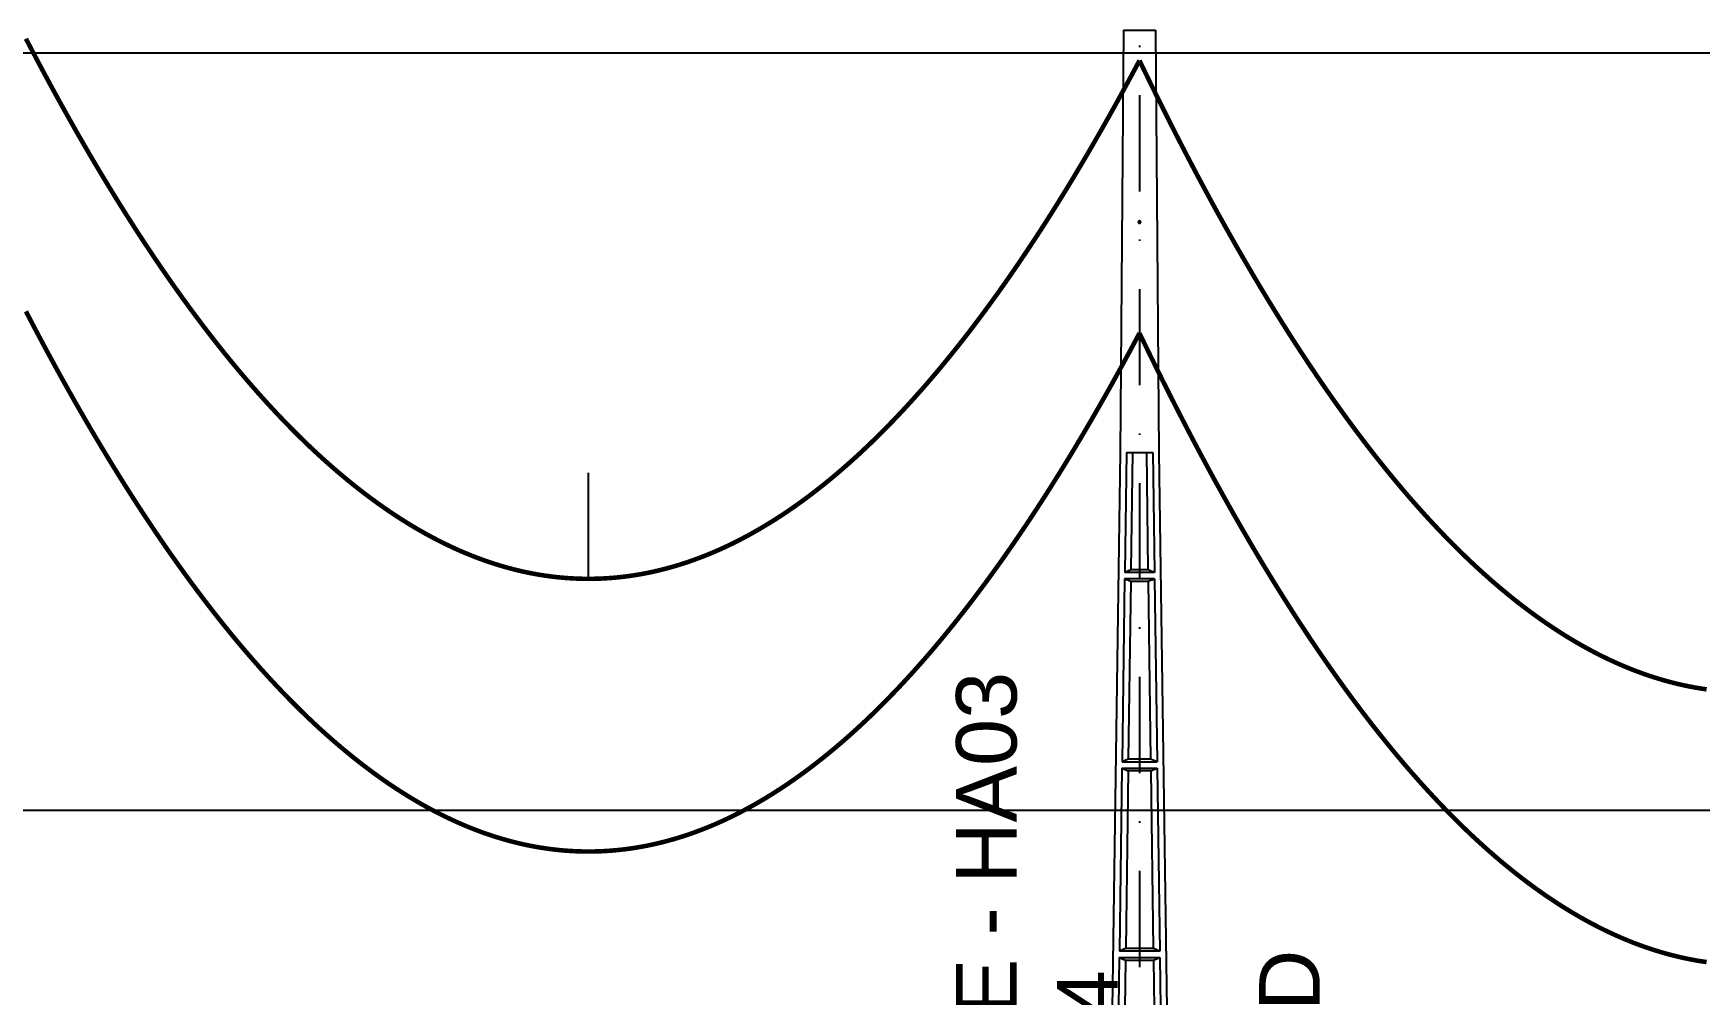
# Model space of a CAD drawing. Header units: metres. Extents: x -121 to 9872, y 3505 to 10721.
# Drawn here: x 435.5 to 545.5, y 9787.8 to 9851.3 of the extents above; entities that cross this region are included whole.
import ezdxf

# ---------------------------------------------------------------- set-up
doc = ezdxf.new("R2010")
doc.units = ezdxf.units.M
doc.header["$PDMODE"] = 2
doc.linetypes.add('DASHDOT', pattern=[25.4, 12.7, -6.35, 0, -6.35])
for name, color, linetype in [('CON-EOL- CA ORCHID', 240, 'Continuous'), ('CON-EOL- FO', 101, 'Continuous'), ('cotas', 7, 'Continuous'), ('Grade', 9, 'Continuous'), ('Ind.Rot', 8, 'DASHDOT'), ('Perfil - Texto Geral', 7, 'Continuous'), ('POSTE DT', 7, 'Continuous')]:
    doc.layers.add(name, color=color, linetype=linetype)
doc.styles.add('Arial', font='arial.ttf')
doc.styles.get("Standard").update_dxf_attribs({"font": 'arial.ttf'})
doc.dimstyles.new('ISO-25', dxfattribs={"dimtxt": 2.5, "dimasz": 2.5, "dimexe": 1.25, "dimexo": 0.625, "dimtad": 1, "dimzin": 1, "dimtxsty": 'Standard', "dimcen": 2.5, "dimaunit": 1, "dimadec": 3, "dimazin": 3, "dimtfac": 1, "dimtmove": 0, "dimatfit": 3, "dimfxlon": 1, "dimarcsym": 0})

# ---------------------------------------------------------------- blocks, each defined once
blk = doc.blocks.new('*U11')
at = {"layer": 'POSTE DT', "extrusion": (0, 1, 0)}
for p, q in [((-3.31, 349.86), (-4.05, 262)), ((-3.31, 349.86), (3.31, 349.86)), ((3.31, 349.86), (4.06, 262)), ((-4.05, 262), (-7.72, 0)), ((-4.05, 262), (-4.05, 262)), ((-2.73, 262), (-3.08, 237.05)), ((-2.73, 262), (2.75, 262)), ((-1.42, 262), (-1.77, 237.57)), ((1.43, 262), (1.77, 237.57)), ((2.75, 262), (3.1, 237.05)), ((4.06, 262), (7.72, 0)), ((-3.1, 235.74), (-3.63, 197.65)), ((3.11, 235.73), (-3.1, 235.74)), ((3.1, 237.05), (-3.08, 237.05)), ((3.11, 235.73), (3.65, 197.65)), ((-1.8, 235.21), (-2.32, 198.19)), ((1.8, 235.21), (2.32, 198.19)), ((-3.65, 196.34), (-4.19, 158.25)), ((-2.35, 195.8), (-2.87, 158.8)), ((2.35, 195.8), (2.87, 158.8)), ((3.66, 196.34), (4.2, 158.25)), ((-4.21, 156.94), (-4.74, 118.85)), ((-2.9, 156.39), (-3.42, 119.41)), ((2.91, 156.39), (3.42, 119.41)), ((4.21, 156.94), (4.75, 118.85)), ((4.75, 118.85), (-4.74, 118.85)), ((-4.76, 117.54), (-5.29, 79.45)), ((4.77, 117.54), (-4.76, 117.54)), ((-3.46, 116.98), (-3.97, 80.02)), ((3.46, 116.98), (3.98, 80.02)), ((4.77, 117.54), (5.3, 79.45)), ((-5.31, 78.14), (-5.85, 40.06)), ((5.32, 78.14), (-5.31, 78.14)), ((5.3, 79.45), (-5.29, 79.45)), ((-4.01, 77.57), (-4.53, 40.63)), ((4.01, 77.57), (4.53, 40.63)), ((5.32, 78.14), (5.85, 40.06)), ((-5.86, 38.74), (-6.41, 0)), ((5.87, 38.74), (-5.86, 38.74)), ((5.85, 40.06), (-5.85, 40.06)), ((-4.56, 38.17), (-5.1, 0)), ((4.56, 38.17), (5.1, 0)), ((5.87, 38.74), (6.41, 0)), ((-6.41, 0), (-7.72, 0)), ((-5.1, 0), (-6.41, 0)), ((5.1, 0), (-5.1, 0)), ((6.41, 0), (5.1, 0)), ((7.72, 0), (6.41, 0))]:
    blk.add_line(p, q, dxfattribs=at)
at = {"layer": 'POSTE DT', "ltscale": 3}
for points in [[(-3.63, 197.65), (3.65, 197.65)], [(-3.65, 196.34), (3.66, 196.34)], [(-4.21, 156.94), (4.21, 156.94)], [(4.2, 158.25), (-4.19, 158.25)]]:
    blk.add_lwpolyline(points, dxfattribs=at)
at = {"layer": 'POSTE DT'}
for points, knots in [([(0.25, 309.94), (0.25, 309.93), (0.25, 309.93), (0.25, 309.92), (0.25, 309.91), (0.25, 309.9), (0.25, 309.89), (0.24, 309.85), (0.22, 309.82), (0.19, 309.77), (0.16, 309.74), (0.11, 309.71), (0.08, 309.7), (0.01, 309.68), (-0.02, 309.68), (-0.08, 309.7), (-0.11, 309.71), (-0.16, 309.74), (-0.18, 309.76), (-0.21, 309.8), (-0.22, 309.82), (-0.24, 309.85), (-0.24, 309.87), (-0.25, 309.89), (-0.25, 309.9), (-0.25, 309.92), (-0.25, 309.92), (-0.25, 309.93), (-0.25, 309.94), (-0.25, 309.95), (-0.25, 309.95), (-0.25, 309.96), (-0.25, 309.97), (-0.24, 310), (-0.23, 310.02), (-0.21, 310.07), (-0.2, 310.09), (-0.15, 310.14), (-0.13, 310.15), (-0.07, 310.18), (-0.03, 310.19), (0.03, 310.19), (0.06, 310.18), (0.12, 310.16), (0.14, 310.14), (0.18, 310.11), (0.2, 310.09), (0.21, 310.06), (0.22, 310.05), (0.23, 310.04), (0.24, 310.01), (0.24, 309.99), (0.25, 309.97), (0.25, 309.96), (0.25, 309.95), (0.25, 309.94), (0.25, 309.94), (0.25, 309.94), (0.25, 309.94)], [-54.728303, -54.728303, -54.728303, -54.728303, -54.309038, -54.309038, -53.647169, -53.647169, -52.532885, -52.532885, -48.86224, -48.86224, -45.282765, -45.282765, -41.52867, -41.52867, -37.867486, -37.867486, -34.454589, -34.454589, -31.301423, -31.301423, -28.48103, -28.48103, -26.961755, -26.961755, -25.7544, -25.7544, -25.136228, -25.136228, -24.64409, -24.64409, -24.094201, -24.094201, -23.191199, -23.191199, -20.494482, -20.494482, -17.342863, -17.342863, -13.645538, -13.645538, -9.835989, -9.835989, -6.296781, -6.296781, -3.005029, -3.005029, 0, 0, 0, 1.527594, 1.527594, 3.697216, 3.697216, 4.489727, 4.489727, 5.01438, 5.01438, 5.095313, 5.095313, 5.095313, 5.095313]), ([(-3.1, 235.74), (-2.88, 235.65), (-2.67, 235.56), (-2.23, 235.39), (-2.02, 235.3), (-1.8, 235.21)], [0.055576, 0.055576, 0.055576, 0.055576, 56.767409, 56.767409, 113.50757, 113.50757, 113.50757, 113.50757]), ([(-1.77, 237.57), (-1.99, 237.49), (-2.21, 237.4), (-2.64, 237.22), (-2.86, 237.14), (-3.08, 237.05)], [0, 0, 0, 0, 56.660495, 56.660495, 113.412826, 113.412826, 113.412826, 113.412826]), ([(1.77, 237.57), (1.18, 237.57), (0.59, 237.57), (-0.59, 237.57), (-1.18, 237.57), (-1.77, 237.57)], [0, 0, 0, 0, 67.306894, 67.306894, 134.614447, 134.614447, 134.614447, 134.614447]), ([(3.1, 237.05), (2.87, 237.14), (2.65, 237.23), (2.21, 237.4), (1.99, 237.49), (1.77, 237.57)], [0, 0, 0, 0, 56.738948, 56.738948, 113.38731, 113.38731, 113.38731, 113.38731]), ([(1.8, 235.21), (2.02, 235.3), (2.24, 235.38), (2.68, 235.56), (2.89, 235.65), (3.11, 235.73)], [0, 0, 0, 0, 56.845349, 56.845349, 113.599799, 113.599799, 113.599799, 113.599799]), ([(-1.8, 235.21), (-1.2, 235.21), (-0.6, 235.21), (0.6, 235.21), (1.2, 235.21), (1.8, 235.21)], [0, 0, 0, 0, 68.567797, 68.567797, 137.136247, 137.136247, 137.136247, 137.136247]), ([(-2.32, 198.19), (-2.54, 198.1), (-2.76, 198.01), (-3.2, 197.83), (-3.41, 197.74), (-3.63, 197.65)], [0, 0, 0, 0, 63.412073, 63.412073, 126.777421, 126.777421, 126.777421, 126.777421]), ([(2.32, 198.19), (1.55, 198.19), (0.77, 198.19), (-0.77, 198.19), (-1.55, 198.19), (-2.32, 198.19)], [0, 0, 0, 0, 88.31008, 88.31008, 176.620652, 176.620652, 176.620652, 176.620652]), ([(3.65, 197.65), (3.43, 197.74), (3.2, 197.83), (2.76, 198.01), (2.54, 198.1), (2.32, 198.19)], [0, 0, 0, 0, 63.488119, 63.488119, 126.880939, 126.880939, 126.880939, 126.880939]), ([(-3.65, 196.34), (-3.43, 196.25), (-3.22, 196.16), (-2.78, 195.98), (-2.57, 195.89), (-2.35, 195.8)], [0.054307, 0.054307, 0.054307, 0.054307, 63.527131, 63.527131, 127.063246, 127.063246, 127.063246, 127.063246]), ([(-2.35, 195.8), (-1.57, 195.8), (-0.78, 195.8), (0.79, 195.8), (1.57, 195.8), (2.35, 195.8)], [0, 0, 0, 0, 89.585713, 89.585713, 179.17191, 179.17191, 179.17191, 179.17191]), ([(2.35, 195.8), (2.57, 195.89), (2.79, 195.98), (3.23, 196.16), (3.45, 196.25), (3.66, 196.34)], [0, 0, 0, 0, 63.60246, 63.60246, 127.109696, 127.109696, 127.109696, 127.109696]), ([(-4.21, 156.94), (-3.99, 156.85), (-3.77, 156.75), (-3.34, 156.57), (-3.12, 156.48), (-2.9, 156.39)], [0.053423, 0.053423, 0.053423, 0.053423, 70.429742, 70.429742, 140.90167, 140.90167, 140.90167, 140.90167]), ([(-2.87, 158.8), (-3.09, 158.71), (-3.31, 158.62), (-3.75, 158.43), (-3.97, 158.34), (-4.19, 158.25)], [0, 0, 0, 0, 70.301707, 70.301707, 140.590947, 140.590947, 140.590947, 140.590947]), ([(-2.9, 156.39), (-1.94, 156.39), (-0.97, 156.39), (0.97, 156.39), (1.94, 156.39), (2.91, 156.39)], [0, 0, 0, 0, 110.60219, 110.60219, 221.20473, 221.20473, 221.20473, 221.20473]), ([(2.87, 158.8), (1.92, 158.8), (0.96, 158.8), (-0.96, 158.8), (-1.91, 158.8), (-2.87, 158.8)], [0, 0, 0, 0, 109.314454, 109.314454, 218.629264, 218.629264, 218.629264, 218.629264]), ([(4.2, 158.25), (3.98, 158.34), (3.76, 158.44), (3.31, 158.62), (3.09, 158.71), (2.87, 158.8)], [0, 0, 0, 0, 70.379198, 70.379198, 140.659718, 140.659718, 140.659718, 140.659718]), ([(2.91, 156.39), (3.12, 156.48), (3.34, 156.57), (3.78, 156.75), (4, 156.85), (4.21, 156.94)], [0, 0, 0, 0, 70.506649, 70.506649, 140.914701, 140.914701, 140.914701, 140.914701]), ([(-3.42, 119.41), (-3.64, 119.32), (-3.86, 119.23), (-4.3, 119.04), (-4.52, 118.95), (-4.74, 118.85)], [0, 0, 0, 0, 77.299547, 77.299547, 154.618634, 154.618634, 154.618634, 154.618634]), ([(3.42, 119.41), (2.28, 119.41), (1.14, 119.41), (-1.14, 119.41), (-2.28, 119.41), (-3.42, 119.41)], [0, 0, 0, 0, 130.319901, 130.319901, 260.640046, 260.640046, 260.640046, 260.640046]), ([(4.75, 118.85), (4.53, 118.95), (4.31, 119.04), (3.87, 119.23), (3.64, 119.32), (3.42, 119.41)], [0, 0, 0, 0, 77.381597, 77.381597, 154.66183, 154.66183, 154.66183, 154.66183]), ([(-4.76, 117.54), (-4.54, 117.45), (-4.32, 117.35), (-3.89, 117.17), (-3.67, 117.07), (-3.46, 116.98)], [0.052784, 0.052784, 0.052784, 0.052784, 77.438432, 77.438432, 154.950301, 154.950301, 154.950301, 154.950301]), ([(-3.46, 116.98), (-2.3, 116.98), (-1.15, 116.98), (1.15, 116.98), (2.31, 116.98), (3.46, 116.98)], [0, 0, 0, 0, 131.617604, 131.617604, 263.235447, 263.235447, 263.235447, 263.235447]), ([(3.46, 116.98), (3.68, 117.07), (3.89, 117.17), (4.33, 117.35), (4.55, 117.45), (4.77, 117.54)], [0, 0, 0, 0, 77.520013, 77.520013, 154.938747, 154.938747, 154.938747, 154.938747]), ([(-3.97, 80.02), (-4.19, 79.93), (-4.41, 79.83), (-4.85, 79.64), (-5.07, 79.55), (-5.29, 79.45)], [0, 0, 0, 0, 84.379671, 84.379671, 168.809376, 168.809376, 168.809376, 168.809376]), ([(3.98, 80.02), (2.65, 80.02), (1.33, 80.02), (-1.32, 80.02), (-2.65, 80.02), (-3.97, 80.02)], [0, 0, 0, 0, 151.326157, 151.326157, 302.652465, 302.652465, 302.652465, 302.652465]), ([(5.3, 79.45), (5.08, 79.55), (4.86, 79.64), (4.42, 79.83), (4.2, 79.93), (3.98, 80.02)], [0, 0, 0, 0, 84.46863, 84.46863, 168.833721, 168.833721, 168.833721, 168.833721]), ([(-5.31, 78.14), (-5.09, 78.05), (-4.88, 77.95), (-4.44, 77.76), (-4.23, 77.67), (-4.01, 77.57)], [0.052308, 0.052308, 0.052308, 0.052308, 84.527725, 84.527725, 169.158824, 169.158824, 169.158824, 169.158824]), ([(-4.01, 77.57), (-2.67, 77.57), (-1.34, 77.57), (1.34, 77.57), (2.67, 77.57), (4.01, 77.57)], [0, 0, 0, 0, 152.632212, 152.632212, 305.264569, 305.264569, 305.264569, 305.264569]), ([(4.01, 77.57), (4.23, 77.67), (4.45, 77.76), (4.88, 77.95), (5.1, 78.05), (5.32, 78.14)], [0, 0, 0, 0, 84.616316, 84.616316, 169.129178, 169.129178, 169.129178, 169.129178]), ([(-5.86, 38.74), (-5.65, 38.65), (-5.43, 38.55), (-5, 38.36), (-4.78, 38.26), (-4.56, 38.17)], [0.026524, 0.026524, 0.026524, 0.026524, 91.679563, 91.679563, 183.466041, 183.466041, 183.466041, 183.466041]), ([(-4.53, 40.63), (-4.75, 40.53), (-4.97, 40.44), (-5.41, 40.25), (-5.63, 40.15), (-5.85, 40.06)], [0, 0, 0, 0, 91.523648, 91.523648, 183.126775, 183.126775, 183.126775, 183.126775]), ([(-4.56, 38.17), (-3.04, 38.17), (-1.52, 38.17), (1.52, 38.17), (3.04, 38.17), (4.56, 38.17)], [0, 0, 0, 0, 173.646192, 173.646192, 347.292451, 347.292451, 347.292451, 347.292451]), ([(4.53, 40.63), (3.02, 40.63), (1.51, 40.63), (-1.51, 40.63), (-3.02, 40.63), (-4.53, 40.63)], [0, 0, 0, 0, 172.33304, 172.33304, 344.666151, 344.666151, 344.666151, 344.666151]), ([(5.85, 40.06), (5.63, 40.15), (5.41, 40.25), (4.97, 40.44), (4.75, 40.53), (4.53, 40.63)], [0, 0, 0, 0, 91.621326, 91.621326, 183.137324, 183.137324, 183.137324, 183.137324]), ([(4.56, 38.17), (4.78, 38.26), (5, 38.36), (5.43, 38.55), (5.65, 38.65), (5.87, 38.74)], [0, 0, 0, 0, 91.776928, 91.776928, 183.448614, 183.448614, 183.448614, 183.448614])]:
    blk.add_open_spline(points, degree=3, knots=knots, dxfattribs=at)
blk = doc.blocks.new('*D48')
at = {"layer": 'cotas', "color": 0, "lineweight": -2, "transparency": 16777216}
for p, q in [((508.53, 9872.58), (508.53, 9874.83)), ((584.53, 9872.58), (584.53, 9874.83)), ((511.03, 9873.58), (582.03, 9873.58))]:
    blk.add_line(p, q, dxfattribs=at)
at = {"layer": 'cotas', "color": 0, "transparency": 16777216}
for points in [[(511.03, 9874), (511.03, 9873.16), (508.53, 9873.58)], [(582.03, 9874), (582.03, 9873.16), (584.53, 9873.58)]]:
    blk.add_solid(points, dxfattribs=at)
at = {"layer": 'Defpoints', "color": 0, "transparency": 16777216}
for p in [(584.53, 9873.58), (508.53, 9851.49), (584.53, 9843.05)]:
    blk.add_point(p, dxfattribs=at)
at = {"layer": 'cotas', "color": 0, "transparency": 16777216, "insert": (546.53, 9875.48), "char_height": 2.5, "attachment_point": 5}
blk.add_mtext('76.00', dxfattribs=at)

msp = doc.modelspace()

# ---------------------------------------------------------------- linework, layer by layer
at = {"layer": 'CON-EOL- CA ORCHID'}
msp.add_line((472.162, 9815.273), (472.162, 9822.273), dxfattribs=at)
msp.add_line((472.162, 9815.273), (472.162, 9822.273), dxfattribs=at)
msp.add_line((472.162, 9815.273), (472.162, 9822.273), dxfattribs=at)
at = {"layer": 'CON-EOL- CA ORCHID', "const_width": 0.3}
for points in [[(435.036, 9850.926), (435.423, 9850.185), (435.81, 9849.451), (436.197, 9848.726), (436.584, 9848.008), (436.97, 9847.298), (437.357, 9846.596), (437.744, 9845.902), (438.131, 9845.216), (438.518, 9844.537), (438.905, 9843.866), (439.291, 9843.203), (439.678, 9842.548), (440.065, 9841.901), (440.452, 9841.262), (440.839, 9840.63), (441.226, 9840.006), (441.612, 9839.391), (441.999, 9838.782), (442.386, 9838.182), (442.773, 9837.59), (443.16, 9837.005), (443.547, 9836.428), (443.933, 9835.859), (444.32, 9835.298), (444.707, 9834.744), (445.094, 9834.198), (445.481, 9833.661), (445.868, 9833.13), (446.254, 9832.608), (446.641, 9832.094), (447.028, 9831.587), (447.415, 9831.088), (447.802, 9830.597), (448.189, 9830.113), (448.575, 9829.638), (448.962, 9829.17), (449.349, 9828.71), (449.736, 9828.257), (450.123, 9827.813), (450.51, 9827.376), (450.896, 9826.947), (451.283, 9826.526), (451.67, 9826.112), (452.057, 9825.707), (452.444, 9825.309), (452.831, 9824.919), (453.217, 9824.536), (453.604, 9824.161), (453.991, 9823.794), (454.378, 9823.435), (454.765, 9823.084), (455.152, 9822.74), (455.538, 9822.404), (455.925, 9822.076), (456.312, 9821.756), (456.699, 9821.443), (457.086, 9821.138), (457.473, 9820.841), (457.86, 9820.551), (458.246, 9820.269), (458.633, 9819.995), (459.02, 9819.729), (459.407, 9819.471), (459.794, 9819.22), (460.181, 9818.977), (460.567, 9818.741), (460.954, 9818.514), (461.341, 9818.294), (461.728, 9818.082), (462.115, 9817.877), (462.502, 9817.681), (462.888, 9817.492), (463.275, 9817.311), (463.662, 9817.137), (464.049, 9816.971), (464.436, 9816.813), (464.823, 9816.663), (465.209, 9816.52), (465.596, 9816.385), (465.983, 9816.258), (466.37, 9816.139), (466.757, 9816.027), (467.144, 9815.923), (467.53, 9815.827), (467.917, 9815.738), (468.304, 9815.657), (468.691, 9815.584), (469.078, 9815.519), (469.465, 9815.461), (469.851, 9815.411), (470.238, 9815.369), (470.625, 9815.334), (471.012, 9815.308), (471.399, 9815.289), (471.786, 9815.277), (472.172, 9815.273), (472.559, 9815.278), (472.946, 9815.289), (473.333, 9815.309), (473.72, 9815.336), (474.107, 9815.371), (474.493, 9815.414), (474.88, 9815.464), (475.267, 9815.522), (475.654, 9815.588), (476.041, 9815.661), (476.428, 9815.743), (476.814, 9815.832), (477.201, 9815.928), (477.588, 9816.033), (477.975, 9816.145), (478.362, 9816.265), (478.749, 9816.392), (479.135, 9816.528), (479.522, 9816.671), (479.909, 9816.821), (480.296, 9816.98), (480.683, 9817.146), (481.07, 9817.32), (481.456, 9817.502), (481.843, 9817.691), (482.23, 9817.888), (482.617, 9818.093), (483.004, 9818.305), (483.391, 9818.526), (483.778, 9818.754), (484.164, 9818.989), (484.551, 9819.233), (484.938, 9819.484), (485.325, 9819.743), (485.712, 9820.01), (486.099, 9820.284), (486.485, 9820.566), (486.872, 9820.856), (487.259, 9821.154), (487.646, 9821.459), (488.033, 9821.772), (488.42, 9822.093), (488.806, 9822.422), (489.193, 9822.758), (489.58, 9823.102), (489.967, 9823.454), (490.354, 9823.814), (490.741, 9824.181), (491.127, 9824.556), (491.514, 9824.939), (491.901, 9825.33), (492.288, 9825.728), (492.675, 9826.134), (493.062, 9826.548), (493.448, 9826.97), (493.835, 9827.399), (494.222, 9827.836), (494.609, 9828.281), (494.996, 9828.734), (495.383, 9829.194), (495.769, 9829.663), (496.156, 9830.139), (496.543, 9830.622), (496.93, 9831.114), (497.317, 9831.613), (497.704, 9832.121), (498.09, 9832.636), (498.477, 9833.158), (498.864, 9833.689), (499.251, 9834.227), (499.638, 9834.773), (500.025, 9835.327), (500.411, 9835.889), (500.798, 9836.458), (501.185, 9837.036), (501.572, 9837.621), (501.959, 9838.214), (502.346, 9838.814), (502.732, 9839.423), (503.119, 9840.039), (503.506, 9840.663), (503.893, 9841.295), (504.28, 9841.935), (504.667, 9842.583), (505.053, 9843.238), (505.44, 9843.902), (505.827, 9844.573), (506.214, 9845.252), (506.601, 9845.938), (506.988, 9846.633), (507.374, 9847.336), (507.761, 9848.046), (508.148, 9848.764), (508.535, 9849.49)], [(435.036, 9850.926), (435.423, 9850.185), (435.81, 9849.451), (436.197, 9848.726), (436.584, 9848.008), (436.97, 9847.298), (437.357, 9846.596), (437.744, 9845.902), (438.131, 9845.216), (438.518, 9844.537), (438.905, 9843.866), (439.291, 9843.203), (439.678, 9842.548), (440.065, 9841.901), (440.452, 9841.262), (440.839, 9840.63), (441.226, 9840.006), (441.612, 9839.391), (441.999, 9838.782), (442.386, 9838.182), (442.773, 9837.59), (443.16, 9837.005), (443.547, 9836.428), (443.933, 9835.859), (444.32, 9835.298), (444.707, 9834.744), (445.094, 9834.198), (445.481, 9833.661), (445.868, 9833.13), (446.254, 9832.608), (446.641, 9832.094), (447.028, 9831.587), (447.415, 9831.088), (447.802, 9830.597), (448.189, 9830.113), (448.575, 9829.638), (448.962, 9829.17), (449.349, 9828.71), (449.736, 9828.257), (450.123, 9827.813), (450.51, 9827.376), (450.896, 9826.947), (451.283, 9826.526), (451.67, 9826.112), (452.057, 9825.707), (452.444, 9825.309), (452.831, 9824.918), (453.217, 9824.536), (453.604, 9824.161), (453.991, 9823.794), (454.378, 9823.435), (454.765, 9823.084), (455.152, 9822.74), (455.538, 9822.404), (455.925, 9822.076), (456.312, 9821.755), (456.699, 9821.443), (457.086, 9821.138), (457.473, 9820.841), (457.86, 9820.551), (458.246, 9820.269), (458.633, 9819.995), (459.02, 9819.729), (459.407, 9819.471), (459.794, 9819.22), (460.181, 9818.977), (460.567, 9818.741), (460.954, 9818.514), (461.341, 9818.294), (461.728, 9818.082), (462.115, 9817.877), (462.502, 9817.681), (462.888, 9817.492), (463.275, 9817.31), (463.662, 9817.137), (464.049, 9816.971), (464.436, 9816.813), (464.823, 9816.663), (465.209, 9816.52), (465.596, 9816.385), (465.983, 9816.258), (466.37, 9816.139), (466.757, 9816.027), (467.144, 9815.923), (467.53, 9815.827), (467.917, 9815.738), (468.304, 9815.657), (468.691, 9815.584), (469.078, 9815.519), (469.465, 9815.461), (469.851, 9815.411), (470.238, 9815.369), (470.625, 9815.334), (471.012, 9815.308), (471.399, 9815.289), (471.786, 9815.277), (472.172, 9815.273), (472.559, 9815.278), (472.946, 9815.289), (473.333, 9815.309), (473.72, 9815.336), (474.107, 9815.371), (474.493, 9815.414), (474.88, 9815.464), (475.267, 9815.522), (475.654, 9815.588), (476.041, 9815.661), (476.428, 9815.743), (476.814, 9815.832), (477.201, 9815.928), (477.588, 9816.033), (477.975, 9816.145), (478.362, 9816.265), (478.749, 9816.392), (479.135, 9816.528), (479.522, 9816.671), (479.909, 9816.821), (480.296, 9816.98), (480.683, 9817.146), (481.07, 9817.32), (481.456, 9817.502), (481.843, 9817.691), (482.23, 9817.888), (482.617, 9818.093), (483.004, 9818.305), (483.391, 9818.526), (483.778, 9818.754), (484.164, 9818.989), (484.551, 9819.233), (484.938, 9819.484), (485.325, 9819.743), (485.712, 9820.01), (486.099, 9820.284), (486.485, 9820.566), (486.872, 9820.856), (487.259, 9821.154), (487.646, 9821.459), (488.033, 9821.772), (488.42, 9822.093), (488.806, 9822.422), (489.193, 9822.758), (489.58, 9823.102), (489.967, 9823.454), (490.354, 9823.814), (490.741, 9824.181), (491.127, 9824.556), (491.514, 9824.939), (491.901, 9825.33), (492.288, 9825.728), (492.675, 9826.134), (493.062, 9826.548), (493.448, 9826.97), (493.835, 9827.399), (494.222, 9827.836), (494.609, 9828.281), (494.996, 9828.734), (495.383, 9829.194), (495.769, 9829.663), (496.156, 9830.139), (496.543, 9830.622), (496.93, 9831.114), (497.317, 9831.613), (497.704, 9832.121), (498.09, 9832.636), (498.477, 9833.158), (498.864, 9833.689), (499.251, 9834.227), (499.638, 9834.773), (500.025, 9835.327), (500.411, 9835.889), (500.798, 9836.458), (501.185, 9837.036), (501.572, 9837.621), (501.959, 9838.214), (502.346, 9838.814), (502.732, 9839.423), (503.119, 9840.039), (503.506, 9840.663), (503.893, 9841.295), (504.28, 9841.935), (504.667, 9842.583), (505.053, 9843.238), (505.44, 9843.902), (505.827, 9844.573), (506.214, 9845.252), (506.601, 9845.938), (506.988, 9846.633), (507.374, 9847.335), (507.761, 9848.046), (508.148, 9848.764), (508.535, 9849.49)], [(435.036, 9850.926), (435.423, 9850.185), (435.81, 9849.451), (436.197, 9848.726), (436.584, 9848.008), (436.97, 9847.298), (437.357, 9846.596), (437.744, 9845.902), (438.131, 9845.216), (438.518, 9844.537), (438.905, 9843.866), (439.291, 9843.203), (439.678, 9842.548), (440.065, 9841.901), (440.452, 9841.262), (440.839, 9840.63), (441.226, 9840.006), (441.612, 9839.391), (441.999, 9838.782), (442.386, 9838.182), (442.773, 9837.59), (443.16, 9837.005), (443.547, 9836.428), (443.933, 9835.859), (444.32, 9835.298), (444.707, 9834.744), (445.094, 9834.198), (445.481, 9833.661), (445.868, 9833.13), (446.254, 9832.608), (446.641, 9832.094), (447.028, 9831.587), (447.415, 9831.088), (447.802, 9830.597), (448.189, 9830.113), (448.575, 9829.638), (448.962, 9829.17), (449.349, 9828.71), (449.736, 9828.257), (450.123, 9827.813), (450.51, 9827.376), (450.896, 9826.947), (451.283, 9826.526), (451.67, 9826.112), (452.057, 9825.707), (452.444, 9825.309), (452.831, 9824.918), (453.217, 9824.536), (453.604, 9824.161), (453.991, 9823.794), (454.378, 9823.435), (454.765, 9823.084), (455.152, 9822.74), (455.538, 9822.404), (455.925, 9822.076), (456.312, 9821.755), (456.699, 9821.443), (457.086, 9821.138), (457.473, 9820.841), (457.86, 9820.551), (458.246, 9820.269), (458.633, 9819.995), (459.02, 9819.729), (459.407, 9819.471), (459.794, 9819.22), (460.181, 9818.977), (460.567, 9818.741), (460.954, 9818.514), (461.341, 9818.294), (461.728, 9818.082), (462.115, 9817.877), (462.502, 9817.681), (462.888, 9817.492), (463.275, 9817.31), (463.662, 9817.137), (464.049, 9816.971), (464.436, 9816.813), (464.823, 9816.663), (465.209, 9816.52), (465.596, 9816.385), (465.983, 9816.258), (466.37, 9816.139), (466.757, 9816.027), (467.144, 9815.923), (467.53, 9815.827), (467.917, 9815.738), (468.304, 9815.657), (468.691, 9815.584), (469.078, 9815.519), (469.465, 9815.461), (469.851, 9815.411), (470.238, 9815.369), (470.625, 9815.334), (471.012, 9815.308), (471.399, 9815.289), (471.786, 9815.277), (472.172, 9815.273), (472.559, 9815.278), (472.946, 9815.289), (473.333, 9815.309), (473.72, 9815.336), (474.107, 9815.371), (474.493, 9815.414), (474.88, 9815.464), (475.267, 9815.522), (475.654, 9815.588), (476.041, 9815.661), (476.428, 9815.743), (476.814, 9815.832), (477.201, 9815.928), (477.588, 9816.033), (477.975, 9816.145), (478.362, 9816.265), (478.749, 9816.392), (479.135, 9816.528), (479.522, 9816.671), (479.909, 9816.821), (480.296, 9816.98), (480.683, 9817.146), (481.07, 9817.32), (481.456, 9817.502), (481.843, 9817.691), (482.23, 9817.888), (482.617, 9818.093), (483.004, 9818.305), (483.391, 9818.526), (483.778, 9818.754), (484.164, 9818.989), (484.551, 9819.233), (484.938, 9819.484), (485.325, 9819.743), (485.712, 9820.01), (486.099, 9820.284), (486.485, 9820.566), (486.872, 9820.856), (487.259, 9821.154), (487.646, 9821.459), (488.033, 9821.772), (488.42, 9822.093), (488.806, 9822.422), (489.193, 9822.758), (489.58, 9823.102), (489.967, 9823.454), (490.354, 9823.814), (490.741, 9824.181), (491.127, 9824.556), (491.514, 9824.939), (491.901, 9825.33), (492.288, 9825.728), (492.675, 9826.134), (493.062, 9826.548), (493.448, 9826.97), (493.835, 9827.399), (494.222, 9827.836), (494.609, 9828.281), (494.996, 9828.734), (495.383, 9829.194), (495.769, 9829.663), (496.156, 9830.139), (496.543, 9830.622), (496.93, 9831.114), (497.317, 9831.613), (497.704, 9832.121), (498.09, 9832.636), (498.477, 9833.158), (498.864, 9833.689), (499.251, 9834.227), (499.638, 9834.773), (500.025, 9835.327), (500.411, 9835.889), (500.798, 9836.458), (501.185, 9837.036), (501.572, 9837.621), (501.959, 9838.214), (502.346, 9838.814), (502.732, 9839.423), (503.119, 9840.039), (503.506, 9840.663), (503.893, 9841.295), (504.28, 9841.935), (504.667, 9842.583), (505.053, 9843.238), (505.44, 9843.902), (505.827, 9844.573), (506.214, 9845.252), (506.601, 9845.938), (506.988, 9846.633), (507.374, 9847.335), (507.761, 9848.046), (508.148, 9848.764), (508.535, 9849.49)], [(508.535, 9849.49), (508.913, 9848.705), (509.291, 9847.928), (509.669, 9847.158), (510.047, 9846.396), (510.426, 9845.642), (510.804, 9844.895), (511.182, 9844.155), (511.56, 9843.423), (511.938, 9842.699), (512.316, 9841.981), (512.694, 9841.272), (513.072, 9840.57), (513.45, 9839.875), (513.829, 9839.188), (514.207, 9838.509), (514.585, 9837.837), (514.963, 9837.172), (515.341, 9836.515), (515.719, 9835.866), (516.097, 9835.223), (516.475, 9834.589), (516.853, 9833.962), (517.232, 9833.342), (517.61, 9832.73), (517.988, 9832.125), (518.366, 9831.528), (518.744, 9830.938), (519.122, 9830.356), (519.5, 9829.781), (519.878, 9829.213), (520.256, 9828.653), (520.635, 9828.101), (521.013, 9827.556), (521.391, 9827.018), (521.769, 9826.488), (522.147, 9825.965), (522.525, 9825.45), (522.903, 9824.942), (523.281, 9824.442), (523.659, 9823.949), (524.037, 9823.463), (524.416, 9822.985), (524.794, 9822.515), (525.172, 9822.051), (525.55, 9821.596), (525.928, 9821.147), (526.306, 9820.706), (526.684, 9820.273), (527.062, 9819.847), (527.44, 9819.428), (527.819, 9819.017), (528.197, 9818.613), (528.575, 9818.217), (528.953, 9817.827), (529.331, 9817.446), (529.709, 9817.072), (530.087, 9816.705), (530.465, 9816.346), (530.843, 9815.994), (531.222, 9815.649), (531.6, 9815.312), (531.978, 9814.982), (532.356, 9814.66), (532.734, 9814.345), (533.112, 9814.037), (533.49, 9813.737), (533.868, 9813.444), (534.246, 9813.159), (534.625, 9812.881), (535.003, 9812.611), (535.381, 9812.347), (535.759, 9812.092), (536.137, 9811.843), (536.515, 9811.602), (536.893, 9811.369), (537.271, 9811.142), (537.649, 9810.924), (538.028, 9810.712), (538.406, 9810.508), (538.784, 9810.311), (539.162, 9810.122), (539.54, 9809.94), (539.918, 9809.766), (540.296, 9809.599), (540.674, 9809.439), (541.052, 9809.286), (541.431, 9809.141), (541.809, 9809.004), (542.187, 9808.874), (542.565, 9808.751), (542.943, 9808.635), (543.321, 9808.527), (543.699, 9808.426), (544.077, 9808.333), (544.455, 9808.247), (544.834, 9808.168), (545.212, 9808.097), (545.59, 9808.033), (545.968, 9807.977)], [(508.535, 9849.49), (508.913, 9848.705), (509.291, 9847.928), (509.669, 9847.158), (510.047, 9846.396), (510.426, 9845.642), (510.804, 9844.895), (511.182, 9844.155), (511.56, 9843.423), (511.938, 9842.699), (512.316, 9841.981), (512.694, 9841.272), (513.072, 9840.57), (513.45, 9839.875), (513.829, 9839.188), (514.207, 9838.509), (514.585, 9837.837), (514.963, 9837.172), (515.341, 9836.515), (515.719, 9835.866), (516.097, 9835.224), (516.475, 9834.589), (516.853, 9833.962), (517.232, 9833.342), (517.61, 9832.73), (517.988, 9832.125), (518.366, 9831.528), (518.744, 9830.938), (519.122, 9830.356), (519.5, 9829.781), (519.878, 9829.213), (520.256, 9828.653), (520.635, 9828.101), (521.013, 9827.556), (521.391, 9827.018), (521.769, 9826.488), (522.147, 9825.965), (522.525, 9825.45), (522.903, 9824.942), (523.281, 9824.442), (523.659, 9823.949), (524.037, 9823.463), (524.416, 9822.985), (524.794, 9822.515), (525.172, 9822.051), (525.55, 9821.596), (525.928, 9821.147), (526.306, 9820.706), (526.684, 9820.273), (527.062, 9819.847), (527.44, 9819.428), (527.819, 9819.017), (528.197, 9818.613), (528.575, 9818.217), (528.953, 9817.827), (529.331, 9817.446), (529.709, 9817.072), (530.087, 9816.705), (530.465, 9816.346), (530.843, 9815.994), (531.222, 9815.649), (531.6, 9815.312), (531.978, 9814.982), (532.356, 9814.66), (532.734, 9814.345), (533.112, 9814.037), (533.49, 9813.737), (533.868, 9813.444), (534.246, 9813.159), (534.625, 9812.881), (535.003, 9812.611), (535.381, 9812.347), (535.759, 9812.092), (536.137, 9811.843), (536.515, 9811.602), (536.893, 9811.369), (537.271, 9811.142), (537.649, 9810.924), (538.028, 9810.712), (538.406, 9810.508), (538.784, 9810.311), (539.162, 9810.122), (539.54, 9809.94), (539.918, 9809.766), (540.296, 9809.598), (540.674, 9809.439), (541.052, 9809.286), (541.431, 9809.141), (541.809, 9809.004), (542.187, 9808.873), (542.565, 9808.751), (542.943, 9808.635), (543.321, 9808.527), (543.699, 9808.426), (544.077, 9808.333), (544.455, 9808.247), (544.834, 9808.168), (545.212, 9808.097), (545.59, 9808.033), (545.968, 9807.977)], [(508.535, 9849.49), (508.913, 9848.705), (509.291, 9847.928), (509.669, 9847.158), (510.047, 9846.396), (510.426, 9845.642), (510.804, 9844.895), (511.182, 9844.155), (511.56, 9843.423), (511.938, 9842.699), (512.316, 9841.981), (512.694, 9841.272), (513.072, 9840.57), (513.45, 9839.875), (513.829, 9839.188), (514.207, 9838.509), (514.585, 9837.837), (514.963, 9837.172), (515.341, 9836.515), (515.719, 9835.866), (516.097, 9835.224), (516.475, 9834.589), (516.853, 9833.962), (517.232, 9833.342), (517.61, 9832.73), (517.988, 9832.125), (518.366, 9831.528), (518.744, 9830.938), (519.122, 9830.356), (519.5, 9829.781), (519.878, 9829.213), (520.256, 9828.653), (520.635, 9828.101), (521.013, 9827.556), (521.391, 9827.018), (521.769, 9826.488), (522.147, 9825.965), (522.525, 9825.45), (522.903, 9824.942), (523.281, 9824.442), (523.659, 9823.949), (524.037, 9823.463), (524.416, 9822.985), (524.794, 9822.515), (525.172, 9822.051), (525.55, 9821.596), (525.928, 9821.147), (526.306, 9820.706), (526.684, 9820.273), (527.062, 9819.847), (527.44, 9819.428), (527.819, 9819.017), (528.197, 9818.613), (528.575, 9818.217), (528.953, 9817.827), (529.331, 9817.446), (529.709, 9817.072), (530.087, 9816.705), (530.465, 9816.346), (530.843, 9815.994), (531.222, 9815.649), (531.6, 9815.312), (531.978, 9814.982), (532.356, 9814.66), (532.734, 9814.345), (533.112, 9814.037), (533.49, 9813.737), (533.868, 9813.444), (534.246, 9813.159), (534.625, 9812.881), (535.003, 9812.611), (535.381, 9812.347), (535.759, 9812.092), (536.137, 9811.843), (536.515, 9811.602), (536.893, 9811.369), (537.271, 9811.142), (537.649, 9810.924), (538.028, 9810.712), (538.406, 9810.508), (538.784, 9810.311), (539.162, 9810.122), (539.54, 9809.94), (539.918, 9809.766), (540.296, 9809.598), (540.674, 9809.439), (541.052, 9809.286), (541.431, 9809.141), (541.809, 9809.004), (542.187, 9808.873), (542.565, 9808.751), (542.943, 9808.635), (543.321, 9808.527), (543.699, 9808.426), (544.077, 9808.333), (544.455, 9808.247), (544.834, 9808.168), (545.212, 9808.097), (545.59, 9808.033), (545.968, 9807.977)]]:
    msp.add_lwpolyline(points, dxfattribs=at)
at = {"layer": 'CON-EOL- FO', "const_width": 0.3}
for points in [[(435.036, 9832.926), (435.423, 9832.185), (435.81, 9831.451), (436.197, 9830.726), (436.584, 9830.008), (436.97, 9829.298), (437.357, 9828.596), (437.744, 9827.902), (438.131, 9827.216), (438.518, 9826.537), (438.905, 9825.866), (439.291, 9825.203), (439.678, 9824.548), (440.065, 9823.901), (440.452, 9823.262), (440.839, 9822.63), (441.226, 9822.006), (441.612, 9821.391), (441.999, 9820.782), (442.386, 9820.182), (442.773, 9819.59), (443.16, 9819.005), (443.547, 9818.428), (443.933, 9817.859), (444.32, 9817.298), (444.707, 9816.744), (445.094, 9816.198), (445.481, 9815.661), (445.868, 9815.13), (446.254, 9814.608), (446.641, 9814.094), (447.028, 9813.587), (447.415, 9813.088), (447.802, 9812.597), (448.189, 9812.113), (448.575, 9811.638), (448.962, 9811.17), (449.349, 9810.71), (449.736, 9810.257), (450.123, 9809.813), (450.51, 9809.376), (450.896, 9808.947), (451.283, 9808.526), (451.67, 9808.112), (452.057, 9807.707), (452.444, 9807.309), (452.831, 9806.919), (453.217, 9806.536), (453.604, 9806.161), (453.991, 9805.794), (454.378, 9805.435), (454.765, 9805.084), (455.152, 9804.74), (455.538, 9804.404), (455.925, 9804.076), (456.312, 9803.756), (456.699, 9803.443), (457.086, 9803.138), (457.473, 9802.841), (457.86, 9802.551), (458.246, 9802.269), (458.633, 9801.995), (459.02, 9801.729), (459.407, 9801.471), (459.794, 9801.22), (460.181, 9800.977), (460.567, 9800.741), (460.954, 9800.514), (461.341, 9800.294), (461.728, 9800.082), (462.115, 9799.877), (462.502, 9799.681), (462.888, 9799.492), (463.275, 9799.311), (463.662, 9799.137), (464.049, 9798.971), (464.436, 9798.813), (464.823, 9798.663), (465.209, 9798.52), (465.596, 9798.385), (465.983, 9798.258), (466.37, 9798.139), (466.757, 9798.027), (467.144, 9797.923), (467.53, 9797.827), (467.917, 9797.738), (468.304, 9797.657), (468.691, 9797.584), (469.078, 9797.519), (469.465, 9797.461), (469.851, 9797.411), (470.238, 9797.369), (470.625, 9797.334), (471.012, 9797.308), (471.399, 9797.289), (471.786, 9797.277), (472.172, 9797.273), (472.559, 9797.278), (472.946, 9797.289), (473.333, 9797.309), (473.72, 9797.336), (474.107, 9797.371), (474.493, 9797.414), (474.88, 9797.464), (475.267, 9797.522), (475.654, 9797.588), (476.041, 9797.661), (476.428, 9797.743), (476.814, 9797.832), (477.201, 9797.928), (477.588, 9798.033), (477.975, 9798.145), (478.362, 9798.265), (478.749, 9798.392), (479.135, 9798.528), (479.522, 9798.671), (479.909, 9798.821), (480.296, 9798.98), (480.683, 9799.146), (481.07, 9799.32), (481.456, 9799.502), (481.843, 9799.691), (482.23, 9799.888), (482.617, 9800.093), (483.004, 9800.305), (483.391, 9800.526), (483.778, 9800.754), (484.164, 9800.989), (484.551, 9801.233), (484.938, 9801.484), (485.325, 9801.743), (485.712, 9802.01), (486.099, 9802.284), (486.485, 9802.566), (486.872, 9802.856), (487.259, 9803.154), (487.646, 9803.459), (488.033, 9803.772), (488.42, 9804.093), (488.806, 9804.422), (489.193, 9804.758), (489.58, 9805.102), (489.967, 9805.454), (490.354, 9805.814), (490.741, 9806.181), (491.127, 9806.556), (491.514, 9806.939), (491.901, 9807.33), (492.288, 9807.728), (492.675, 9808.134), (493.062, 9808.548), (493.448, 9808.97), (493.835, 9809.399), (494.222, 9809.836), (494.609, 9810.281), (494.996, 9810.734), (495.383, 9811.194), (495.769, 9811.663), (496.156, 9812.139), (496.543, 9812.622), (496.93, 9813.114), (497.317, 9813.613), (497.704, 9814.121), (498.09, 9814.636), (498.477, 9815.158), (498.864, 9815.689), (499.251, 9816.227), (499.638, 9816.773), (500.025, 9817.327), (500.411, 9817.889), (500.798, 9818.458), (501.185, 9819.036), (501.572, 9819.621), (501.959, 9820.214), (502.346, 9820.814), (502.732, 9821.423), (503.119, 9822.039), (503.506, 9822.663), (503.893, 9823.295), (504.28, 9823.935), (504.667, 9824.583), (505.053, 9825.238), (505.44, 9825.902), (505.827, 9826.573), (506.214, 9827.252), (506.601, 9827.938), (506.988, 9828.633), (507.374, 9829.336), (507.761, 9830.046), (508.148, 9830.764), (508.535, 9831.49)], [(435.036, 9832.926), (435.423, 9832.185), (435.81, 9831.451), (436.197, 9830.726), (436.584, 9830.008), (436.97, 9829.298), (437.357, 9828.596), (437.744, 9827.902), (438.131, 9827.216), (438.518, 9826.537), (438.905, 9825.866), (439.291, 9825.203), (439.678, 9824.548), (440.065, 9823.901), (440.452, 9823.262), (440.839, 9822.63), (441.226, 9822.006), (441.612, 9821.391), (441.999, 9820.782), (442.386, 9820.182), (442.773, 9819.59), (443.16, 9819.005), (443.547, 9818.428), (443.933, 9817.859), (444.32, 9817.298), (444.707, 9816.744), (445.094, 9816.198), (445.481, 9815.661), (445.868, 9815.13), (446.254, 9814.608), (446.641, 9814.094), (447.028, 9813.587), (447.415, 9813.088), (447.802, 9812.597), (448.189, 9812.113), (448.575, 9811.638), (448.962, 9811.17), (449.349, 9810.71), (449.736, 9810.257), (450.123, 9809.813), (450.51, 9809.376), (450.896, 9808.947), (451.283, 9808.526), (451.67, 9808.112), (452.057, 9807.707), (452.444, 9807.309), (452.831, 9806.919), (453.217, 9806.536), (453.604, 9806.161), (453.991, 9805.794), (454.378, 9805.435), (454.765, 9805.084), (455.152, 9804.74), (455.538, 9804.404), (455.925, 9804.076), (456.312, 9803.755), (456.699, 9803.443), (457.086, 9803.138), (457.473, 9802.841), (457.86, 9802.551), (458.246, 9802.269), (458.633, 9801.995), (459.02, 9801.729), (459.407, 9801.471), (459.794, 9801.22), (460.181, 9800.977), (460.567, 9800.741), (460.954, 9800.514), (461.341, 9800.294), (461.728, 9800.082), (462.115, 9799.877), (462.502, 9799.681), (462.888, 9799.492), (463.275, 9799.31), (463.662, 9799.137), (464.049, 9798.971), (464.436, 9798.813), (464.823, 9798.663), (465.209, 9798.52), (465.596, 9798.385), (465.983, 9798.258), (466.37, 9798.139), (466.757, 9798.027), (467.144, 9797.923), (467.53, 9797.827), (467.917, 9797.738), (468.304, 9797.657), (468.691, 9797.584), (469.078, 9797.519), (469.465, 9797.461), (469.851, 9797.411), (470.238, 9797.369), (470.625, 9797.334), (471.012, 9797.308), (471.399, 9797.289), (471.786, 9797.277), (472.172, 9797.273), (472.559, 9797.278), (472.946, 9797.289), (473.333, 9797.309), (473.72, 9797.336), (474.107, 9797.371), (474.493, 9797.414), (474.88, 9797.464), (475.267, 9797.522), (475.654, 9797.588), (476.041, 9797.661), (476.428, 9797.743), (476.814, 9797.832), (477.201, 9797.928), (477.588, 9798.033), (477.975, 9798.145), (478.362, 9798.265), (478.749, 9798.392), (479.135, 9798.528), (479.522, 9798.671), (479.909, 9798.821), (480.296, 9798.98), (480.683, 9799.146), (481.07, 9799.32), (481.456, 9799.502), (481.843, 9799.691), (482.23, 9799.888), (482.617, 9800.093), (483.004, 9800.305), (483.391, 9800.526), (483.778, 9800.754), (484.164, 9800.989), (484.551, 9801.233), (484.938, 9801.484), (485.325, 9801.743), (485.712, 9802.01), (486.099, 9802.284), (486.485, 9802.566), (486.872, 9802.856), (487.259, 9803.154), (487.646, 9803.459), (488.033, 9803.772), (488.42, 9804.093), (488.806, 9804.422), (489.193, 9804.758), (489.58, 9805.102), (489.967, 9805.454), (490.354, 9805.814), (490.741, 9806.181), (491.127, 9806.556), (491.514, 9806.939), (491.901, 9807.33), (492.288, 9807.728), (492.675, 9808.134), (493.062, 9808.548), (493.448, 9808.97), (493.835, 9809.399), (494.222, 9809.836), (494.609, 9810.281), (494.996, 9810.734), (495.383, 9811.194), (495.769, 9811.663), (496.156, 9812.139), (496.543, 9812.622), (496.93, 9813.114), (497.317, 9813.613), (497.704, 9814.121), (498.09, 9814.636), (498.477, 9815.158), (498.864, 9815.689), (499.251, 9816.227), (499.638, 9816.773), (500.025, 9817.327), (500.411, 9817.889), (500.798, 9818.458), (501.185, 9819.036), (501.572, 9819.621), (501.959, 9820.214), (502.346, 9820.814), (502.732, 9821.423), (503.119, 9822.039), (503.506, 9822.663), (503.893, 9823.295), (504.28, 9823.935), (504.667, 9824.583), (505.053, 9825.238), (505.44, 9825.902), (505.827, 9826.573), (506.214, 9827.252), (506.601, 9827.938), (506.988, 9828.633), (507.374, 9829.335), (507.761, 9830.046), (508.148, 9830.764), (508.535, 9831.49)], [(435.036, 9832.926), (435.423, 9832.185), (435.81, 9831.451), (436.197, 9830.726), (436.584, 9830.008), (436.97, 9829.298), (437.357, 9828.596), (437.744, 9827.902), (438.131, 9827.216), (438.518, 9826.537), (438.905, 9825.866), (439.291, 9825.203), (439.678, 9824.548), (440.065, 9823.901), (440.452, 9823.262), (440.839, 9822.63), (441.226, 9822.006), (441.612, 9821.391), (441.999, 9820.782), (442.386, 9820.182), (442.773, 9819.59), (443.16, 9819.005), (443.547, 9818.428), (443.933, 9817.859), (444.32, 9817.298), (444.707, 9816.744), (445.094, 9816.198), (445.481, 9815.661), (445.868, 9815.13), (446.254, 9814.608), (446.641, 9814.094), (447.028, 9813.587), (447.415, 9813.088), (447.802, 9812.597), (448.189, 9812.113), (448.575, 9811.638), (448.962, 9811.17), (449.349, 9810.71), (449.736, 9810.257), (450.123, 9809.813), (450.51, 9809.376), (450.896, 9808.947), (451.283, 9808.526), (451.67, 9808.112), (452.057, 9807.707), (452.444, 9807.309), (452.831, 9806.919), (453.217, 9806.536), (453.604, 9806.161), (453.991, 9805.794), (454.378, 9805.435), (454.765, 9805.084), (455.152, 9804.74), (455.538, 9804.404), (455.925, 9804.076), (456.312, 9803.755), (456.699, 9803.443), (457.086, 9803.138), (457.473, 9802.841), (457.86, 9802.551), (458.246, 9802.269), (458.633, 9801.995), (459.02, 9801.729), (459.407, 9801.471), (459.794, 9801.22), (460.181, 9800.977), (460.567, 9800.741), (460.954, 9800.514), (461.341, 9800.294), (461.728, 9800.082), (462.115, 9799.877), (462.502, 9799.681), (462.888, 9799.492), (463.275, 9799.31), (463.662, 9799.137), (464.049, 9798.971), (464.436, 9798.813), (464.823, 9798.663), (465.209, 9798.52), (465.596, 9798.385), (465.983, 9798.258), (466.37, 9798.139), (466.757, 9798.027), (467.144, 9797.923), (467.53, 9797.827), (467.917, 9797.738), (468.304, 9797.657), (468.691, 9797.584), (469.078, 9797.519), (469.465, 9797.461), (469.851, 9797.411), (470.238, 9797.369), (470.625, 9797.334), (471.012, 9797.308), (471.399, 9797.289), (471.786, 9797.277), (472.172, 9797.273), (472.559, 9797.278), (472.946, 9797.289), (473.333, 9797.309), (473.72, 9797.336), (474.107, 9797.371), (474.493, 9797.414), (474.88, 9797.464), (475.267, 9797.522), (475.654, 9797.588), (476.041, 9797.661), (476.428, 9797.743), (476.814, 9797.832), (477.201, 9797.928), (477.588, 9798.033), (477.975, 9798.145), (478.362, 9798.265), (478.749, 9798.392), (479.135, 9798.528), (479.522, 9798.671), (479.909, 9798.821), (480.296, 9798.98), (480.683, 9799.146), (481.07, 9799.32), (481.456, 9799.502), (481.843, 9799.691), (482.23, 9799.888), (482.617, 9800.093), (483.004, 9800.305), (483.391, 9800.526), (483.778, 9800.754), (484.164, 9800.989), (484.551, 9801.233), (484.938, 9801.484), (485.325, 9801.743), (485.712, 9802.01), (486.099, 9802.284), (486.485, 9802.566), (486.872, 9802.856), (487.259, 9803.154), (487.646, 9803.459), (488.033, 9803.772), (488.42, 9804.093), (488.806, 9804.422), (489.193, 9804.758), (489.58, 9805.102), (489.967, 9805.454), (490.354, 9805.814), (490.741, 9806.181), (491.127, 9806.556), (491.514, 9806.939), (491.901, 9807.33), (492.288, 9807.728), (492.675, 9808.134), (493.062, 9808.548), (493.448, 9808.97), (493.835, 9809.399), (494.222, 9809.836), (494.609, 9810.281), (494.996, 9810.734), (495.383, 9811.194), (495.769, 9811.663), (496.156, 9812.139), (496.543, 9812.622), (496.93, 9813.114), (497.317, 9813.613), (497.704, 9814.121), (498.09, 9814.636), (498.477, 9815.158), (498.864, 9815.689), (499.251, 9816.227), (499.638, 9816.773), (500.025, 9817.327), (500.411, 9817.889), (500.798, 9818.458), (501.185, 9819.036), (501.572, 9819.621), (501.959, 9820.214), (502.346, 9820.814), (502.732, 9821.423), (503.119, 9822.039), (503.506, 9822.663), (503.893, 9823.295), (504.28, 9823.935), (504.667, 9824.583), (505.053, 9825.238), (505.44, 9825.902), (505.827, 9826.573), (506.214, 9827.252), (506.601, 9827.938), (506.988, 9828.633), (507.374, 9829.335), (507.761, 9830.046), (508.148, 9830.764), (508.535, 9831.49)], [(508.535, 9831.49), (508.913, 9830.705), (509.291, 9829.928), (509.669, 9829.158), (510.047, 9828.396), (510.426, 9827.642), (510.804, 9826.895), (511.182, 9826.155), (511.56, 9825.423), (511.938, 9824.699), (512.316, 9823.981), (512.694, 9823.272), (513.072, 9822.57), (513.45, 9821.875), (513.829, 9821.188), (514.207, 9820.509), (514.585, 9819.837), (514.963, 9819.172), (515.341, 9818.515), (515.719, 9817.866), (516.097, 9817.223), (516.475, 9816.589), (516.853, 9815.962), (517.232, 9815.342), (517.61, 9814.73), (517.988, 9814.125), (518.366, 9813.528), (518.744, 9812.938), (519.122, 9812.356), (519.5, 9811.781), (519.878, 9811.213), (520.256, 9810.653), (520.635, 9810.101), (521.013, 9809.556), (521.391, 9809.018), (521.769, 9808.488), (522.147, 9807.965), (522.525, 9807.45), (522.903, 9806.942), (523.281, 9806.442), (523.659, 9805.949), (524.037, 9805.463), (524.416, 9804.985), (524.794, 9804.515), (525.172, 9804.051), (525.55, 9803.596), (525.928, 9803.147), (526.306, 9802.706), (526.684, 9802.273), (527.062, 9801.847), (527.44, 9801.428), (527.819, 9801.017), (528.197, 9800.613), (528.575, 9800.217), (528.953, 9799.827), (529.331, 9799.446), (529.709, 9799.072), (530.087, 9798.705), (530.465, 9798.346), (530.843, 9797.994), (531.222, 9797.649), (531.6, 9797.312), (531.978, 9796.982), (532.356, 9796.66), (532.734, 9796.345), (533.112, 9796.037), (533.49, 9795.737), (533.868, 9795.444), (534.246, 9795.159), (534.625, 9794.881), (535.003, 9794.611), (535.381, 9794.347), (535.759, 9794.092), (536.137, 9793.843), (536.515, 9793.602), (536.893, 9793.369), (537.271, 9793.142), (537.649, 9792.924), (538.028, 9792.712), (538.406, 9792.508), (538.784, 9792.311), (539.162, 9792.122), (539.54, 9791.94), (539.918, 9791.766), (540.296, 9791.599), (540.674, 9791.439), (541.052, 9791.286), (541.431, 9791.141), (541.809, 9791.004), (542.187, 9790.874), (542.565, 9790.751), (542.943, 9790.635), (543.321, 9790.527), (543.699, 9790.426), (544.077, 9790.333), (544.455, 9790.247), (544.834, 9790.168), (545.212, 9790.097), (545.59, 9790.033), (545.968, 9789.977)], [(508.535, 9831.49), (508.913, 9830.705), (509.291, 9829.928), (509.669, 9829.158), (510.047, 9828.396), (510.426, 9827.642), (510.804, 9826.895), (511.182, 9826.155), (511.56, 9825.423), (511.938, 9824.699), (512.316, 9823.981), (512.694, 9823.272), (513.072, 9822.57), (513.45, 9821.875), (513.829, 9821.188), (514.207, 9820.509), (514.585, 9819.837), (514.963, 9819.172), (515.341, 9818.515), (515.719, 9817.866), (516.097, 9817.224), (516.475, 9816.589), (516.853, 9815.962), (517.232, 9815.342), (517.61, 9814.73), (517.988, 9814.125), (518.366, 9813.528), (518.744, 9812.938), (519.122, 9812.356), (519.5, 9811.781), (519.878, 9811.213), (520.256, 9810.653), (520.635, 9810.101), (521.013, 9809.556), (521.391, 9809.018), (521.769, 9808.488), (522.147, 9807.965), (522.525, 9807.45), (522.903, 9806.942), (523.281, 9806.442), (523.659, 9805.949), (524.037, 9805.463), (524.416, 9804.985), (524.794, 9804.515), (525.172, 9804.051), (525.55, 9803.596), (525.928, 9803.147), (526.306, 9802.706), (526.684, 9802.273), (527.062, 9801.847), (527.44, 9801.428), (527.819, 9801.017), (528.197, 9800.613), (528.575, 9800.217), (528.953, 9799.827), (529.331, 9799.446), (529.709, 9799.072), (530.087, 9798.705), (530.465, 9798.346), (530.843, 9797.994), (531.222, 9797.649), (531.6, 9797.312), (531.978, 9796.982), (532.356, 9796.66), (532.734, 9796.345), (533.112, 9796.037), (533.49, 9795.737), (533.868, 9795.444), (534.246, 9795.159), (534.625, 9794.881), (535.003, 9794.611), (535.381, 9794.347), (535.759, 9794.092), (536.137, 9793.843), (536.515, 9793.602), (536.893, 9793.369), (537.271, 9793.142), (537.649, 9792.924), (538.028, 9792.712), (538.406, 9792.508), (538.784, 9792.311), (539.162, 9792.122), (539.54, 9791.94), (539.918, 9791.766), (540.296, 9791.599), (540.674, 9791.439), (541.052, 9791.286), (541.431, 9791.141), (541.809, 9791.004), (542.187, 9790.873), (542.565, 9790.751), (542.943, 9790.635), (543.321, 9790.527), (543.699, 9790.426), (544.077, 9790.333), (544.455, 9790.247), (544.834, 9790.168), (545.212, 9790.097), (545.59, 9790.033), (545.968, 9789.977)], [(508.535, 9831.49), (508.913, 9830.705), (509.291, 9829.928), (509.669, 9829.158), (510.047, 9828.396), (510.426, 9827.642), (510.804, 9826.895), (511.182, 9826.155), (511.56, 9825.423), (511.938, 9824.699), (512.316, 9823.981), (512.694, 9823.272), (513.072, 9822.57), (513.45, 9821.875), (513.829, 9821.188), (514.207, 9820.509), (514.585, 9819.837), (514.963, 9819.172), (515.341, 9818.515), (515.719, 9817.866), (516.097, 9817.224), (516.475, 9816.589), (516.853, 9815.962), (517.232, 9815.342), (517.61, 9814.73), (517.988, 9814.125), (518.366, 9813.528), (518.744, 9812.938), (519.122, 9812.356), (519.5, 9811.781), (519.878, 9811.213), (520.256, 9810.653), (520.635, 9810.101), (521.013, 9809.556), (521.391, 9809.018), (521.769, 9808.488), (522.147, 9807.965), (522.525, 9807.45), (522.903, 9806.942), (523.281, 9806.442), (523.659, 9805.949), (524.037, 9805.463), (524.416, 9804.985), (524.794, 9804.515), (525.172, 9804.051), (525.55, 9803.596), (525.928, 9803.147), (526.306, 9802.706), (526.684, 9802.273), (527.062, 9801.847), (527.44, 9801.428), (527.819, 9801.017), (528.197, 9800.613), (528.575, 9800.217), (528.953, 9799.827), (529.331, 9799.446), (529.709, 9799.072), (530.087, 9798.705), (530.465, 9798.346), (530.843, 9797.994), (531.222, 9797.649), (531.6, 9797.312), (531.978, 9796.982), (532.356, 9796.66), (532.734, 9796.345), (533.112, 9796.037), (533.49, 9795.737), (533.868, 9795.444), (534.246, 9795.159), (534.625, 9794.881), (535.003, 9794.611), (535.381, 9794.347), (535.759, 9794.092), (536.137, 9793.843), (536.515, 9793.602), (536.893, 9793.369), (537.271, 9793.142), (537.649, 9792.924), (538.028, 9792.712), (538.406, 9792.508), (538.784, 9792.311), (539.162, 9792.122), (539.54, 9791.94), (539.918, 9791.766), (540.296, 9791.599), (540.674, 9791.439), (541.052, 9791.286), (541.431, 9791.141), (541.809, 9791.004), (542.187, 9790.873), (542.565, 9790.751), (542.943, 9790.635), (543.321, 9790.527), (543.699, 9790.426), (544.077, 9790.333), (544.455, 9790.247), (544.834, 9790.168), (545.212, 9790.097), (545.59, 9790.033), (545.968, 9789.977)]]:
    msp.add_lwpolyline(points, dxfattribs=at)
at = {"layer": 'Grade'}
for points in [[(0, 9850), (9859.453, 9850)], [(0, 9800), (9859.453, 9800)]]:
    msp.add_lwpolyline(points, dxfattribs=at)
at = {"layer": 'Ind.Rot', "linetype": 'DASHDOT', "ltscale": 0.5}
msp.add_lwpolyline([(508.535, 10500), (508.535, 8300)], dxfattribs=at)

# ---------------------------------------------------------------- block references
at = {"layer": 'POSTE DT', "xscale": 0.3172702451939489, "yscale": 0.3172702451939489, "zscale": 0.3172702451939489}
msp.add_blockref('*U11', (508.535, 9740.49), dxfattribs=at)

# ---------------------------------------------------------------- texts
at = {"layer": 'Perfil - Texto Geral', "linetype": 'ByBlock', "insert": (508.457, 9765.978), "char_height": 4, "width": 43.81409, "attachment_point": 4, "rotation": 90, "style": 'Arial'}
msp.add_mtext("VÉRTICE - HA03\\P0+458.54\\P974,049\\P0º17'55''D", dxfattribs=at)

# ---------------------------------------------------------------- dimensions: what is measured, and where the dimension line sits
at = {"layer": 'cotas'}
dim = msp.add_linear_dim(base=(584.535, 9873.581), p1=(508.535, 9851.49), p2=(584.535, 9843.05), dimstyle='ISO-25', dxfattribs=at)
dim.commit()
dim.dimension.update_dxf_attribs({"geometry": '*D48', "text_midpoint": (546.535, 9875.483)})

doc.saveas('drawing.dxf')
